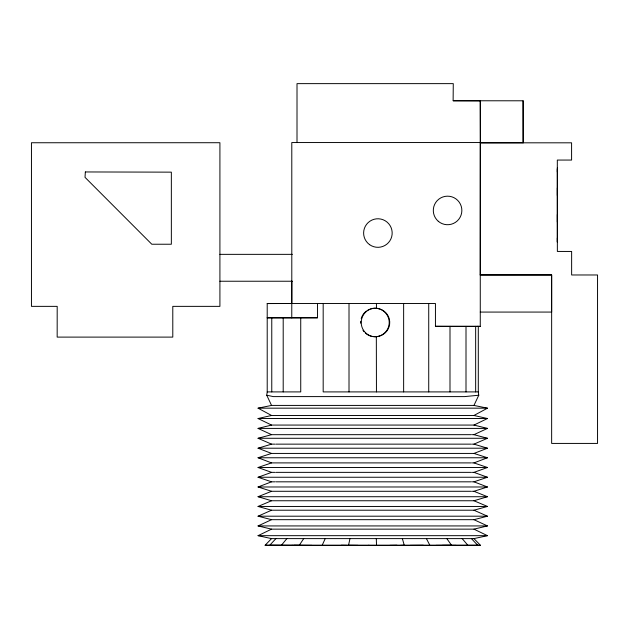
<?xml version="1.0" encoding="UTF-8"?>
<svg xmlns="http://www.w3.org/2000/svg" width="629" height="629" viewBox="0 0 629 629"><rect width="100%" height="100%" fill="white"/><g stroke="black" fill="none" stroke-linecap="round" stroke-linejoin="round"><path stroke-width="0.94" d="M219.914 254.352L219.914 142.72L31.45 142.752L31.45 306.362L57.192 306.362L57.168 337.105L172.794 337.105L172.786 306.362L219.914 306.362L219.914 254.352L292.343 254.352M291.801 281.234L291.77 317.849L267.215 317.849M297.006 142.539L297.014 83.633L453.273 83.633L453.124 100.774L523.116 100.789L523.171 142.783L480.336 142.822L480.281 100.829L453.281 100.766M291.77 317.849L317.496 317.779L317.496 303.508M449.994 391.906L450.002 326.349L435.441 326.309L435.441 303.508L267.207 303.508L267.215 391.906L266.751 395.24L271.555 405.414L473.959 405.414L487.467 408.174L473.959 415.47L271.555 415.47L258.047 418.521L271.555 425.07L473.959 425.07L487.467 428.404L473.959 434.67L472.277 434.67M466.003 391.906L466.01 326.349M475.658 391.906L475.658 326.349L478.299 326.349L478.299 391.906L478.763 395.24L473.959 405.414M480.257 274.959L480.352 142.822L571.588 142.814L571.596 160.057L557.318 160.065L557.357 251.435L571.635 251.451L571.635 274.975L597.55 274.975L597.55 443.421L551.649 443.421L551.649 274.952L480.257 274.959L551.649 274.952L551.649 312.07L480.265 312.078M557.325 237.943L557.325 242.063L557.325 167.896M557.325 222.045L557.325 214.497M557.325 195.462L557.325 187.914M557.325 172.016L557.325 169.287M376.433 308.359L376.449 303.508M349.983 538.613L348.529 545.257L358.019 545.367M322.19 545.257L325.217 538.613M299.302 545.257L303.697 538.613M281.415 545.257L286.879 538.613M275.919 538.613L269.747 545.257L300.002 545.367M293.13 545.367L265.108 545.257L271.555 538.613L473.959 538.613L487.467 535.672L473.959 529.146L271.555 529.146L258.047 525.93L271.555 519.68L473.959 519.68L487.467 516.197L473.959 510.213L271.555 510.213L258.047 506.455L271.555 500.755L473.959 500.755L487.467 496.721L473.959 491.288L472.277 491.288M473.959 425.07L487.467 418.521L473.959 415.47M271.555 538.613L258.047 535.672L271.555 529.146M271.555 519.68L258.047 516.197L271.555 510.213M472.277 444.145L473.959 444.145L487.467 438.279L473.959 434.67M271.555 500.755L258.047 496.721L271.555 491.288L471.428 491.288M471.428 462.897L271.555 462.897L258.047 457.763L271.555 453.43L473.959 453.43L487.467 448.21L473.959 444.145M271.555 491.288L258.047 486.98L271.555 481.822L275.046 481.822M472.277 462.897L473.959 462.897L487.467 457.763L473.959 453.43M271.555 481.822L258.047 477.246L271.555 472.363L275.046 472.363M472.277 472.363L473.959 472.363L487.467 467.504L473.959 462.897M271.555 472.363L258.047 467.504L271.555 462.897M472.277 481.822L473.959 481.822L487.467 477.246L473.959 472.363M473.959 491.288L487.467 486.98L473.959 481.822M271.555 453.43L258.047 448.21L271.555 444.145L275.046 444.145M473.959 510.213L487.467 506.455L473.959 500.755M271.555 444.145L258.047 438.279L271.555 434.67L471.428 434.67M271.555 434.67L258.047 428.404L271.555 425.07M473.959 529.146L487.467 525.93L473.959 519.68M271.555 415.47L258.047 408.174L271.555 405.414M372.502 336.444C378.674 337.742 385.278 334.573 388.179 328.975A14.137 13.94 90 0 0 387.448 314.72C384.649 310.545 379.767 308.045 374.75 308.226A14.294 14.231 90 0 0 372.486 336.484M368.382 545.367L368.995 545.257M400.555 545.367L404.258 545.257L402.371 538.613M389.838 545.367L396.985 545.257M410.21 545.367L423.325 545.257M435.944 545.367L451.543 545.257L446.826 538.613M442.313 545.367L480.407 545.257L473.959 538.613M267.207 303.571L291.801 303.508L291.793 142.547L480.359 142.547L480.281 100.829M219.914 281.234L292.343 281.234M267.215 317.787L317.496 317.779M450.002 326.349L475.658 326.349M477.427 326.349L480.273 326.349L480.257 142.547M267.215 391.906L300.741 391.906L300.733 317.779M478.299 391.906L323.18 391.906L323.18 303.508M478.763 395.24L464.579 396.6L273.308 396.6L266.751 395.24M258.047 408.174L487.467 408.174M258.047 418.521L487.467 418.521M258.047 428.404L487.467 428.404M258.047 438.279L487.467 438.279M275.919 444.145L471.428 444.145M258.047 448.21L487.467 448.21M258.047 457.763L487.467 457.763M258.047 467.504L487.467 467.504M275.919 472.363L471.428 472.363M258.047 477.246L487.467 477.246M275.919 481.822L471.428 481.822M258.047 486.98L487.467 486.98M258.047 496.721L487.467 496.721M258.047 506.455L487.467 506.455M258.047 516.197L487.467 516.197M258.047 525.93L487.467 525.93M258.047 535.672L487.467 535.672M265.108 545.257L480.407 545.257M291.77 545.367L456.088 545.367M435.441 326.309L480.257 326.357M293.971 545.257L311.913 545.367M341.256 545.257L347.31 545.367M471.428 538.613L477.718 545.257M462.173 538.613L467.866 545.257M426.423 538.613L429.843 545.257M376.299 538.613L376.519 545.257M376.331 336.735L376.449 391.906M523.108 100.789L523.147 142.783M428.726 303.508L428.726 391.906M403.637 303.508L403.637 391.906M349.009 303.508L349.009 391.906M283.199 317.787L283.199 391.906M271.767 317.787L271.767 391.906M370.56 308.902A14.278 14.278 0 0 1 388.919 325.46A14.278 14.278 0 0 1 365.394 333.079M364.089 331.742A14.278 14.278 0 0 1 362.972 330.249M360.7 323.212A14.278 14.278 0 0 1 360.724 321.348M361.219 318.596A14.278 14.278 0 0 1 362.241 315.986M362.689 315.168A14.278 14.278 0 0 1 366.424 311.033M367.989 310.018A14.278 14.278 0 0 1 369.679 309.216M85.347 171.953L85.017 177.339L151.801 244.233L171.355 244.233L171.347 172.149L85.347 171.953M369.632 244.689A14.278 14.278 0 0 0 392.111 234.381A14.278 14.278 0 0 0 371.951 220.064A14.278 14.278 0 0 0 369.632 244.689M438.303 221.298A14.278 14.278 0 0 0 461.615 213.058A14.278 14.278 0 0 0 442.824 196.987A14.278 14.278 0 0 0 438.303 221.298"/></g></svg>
